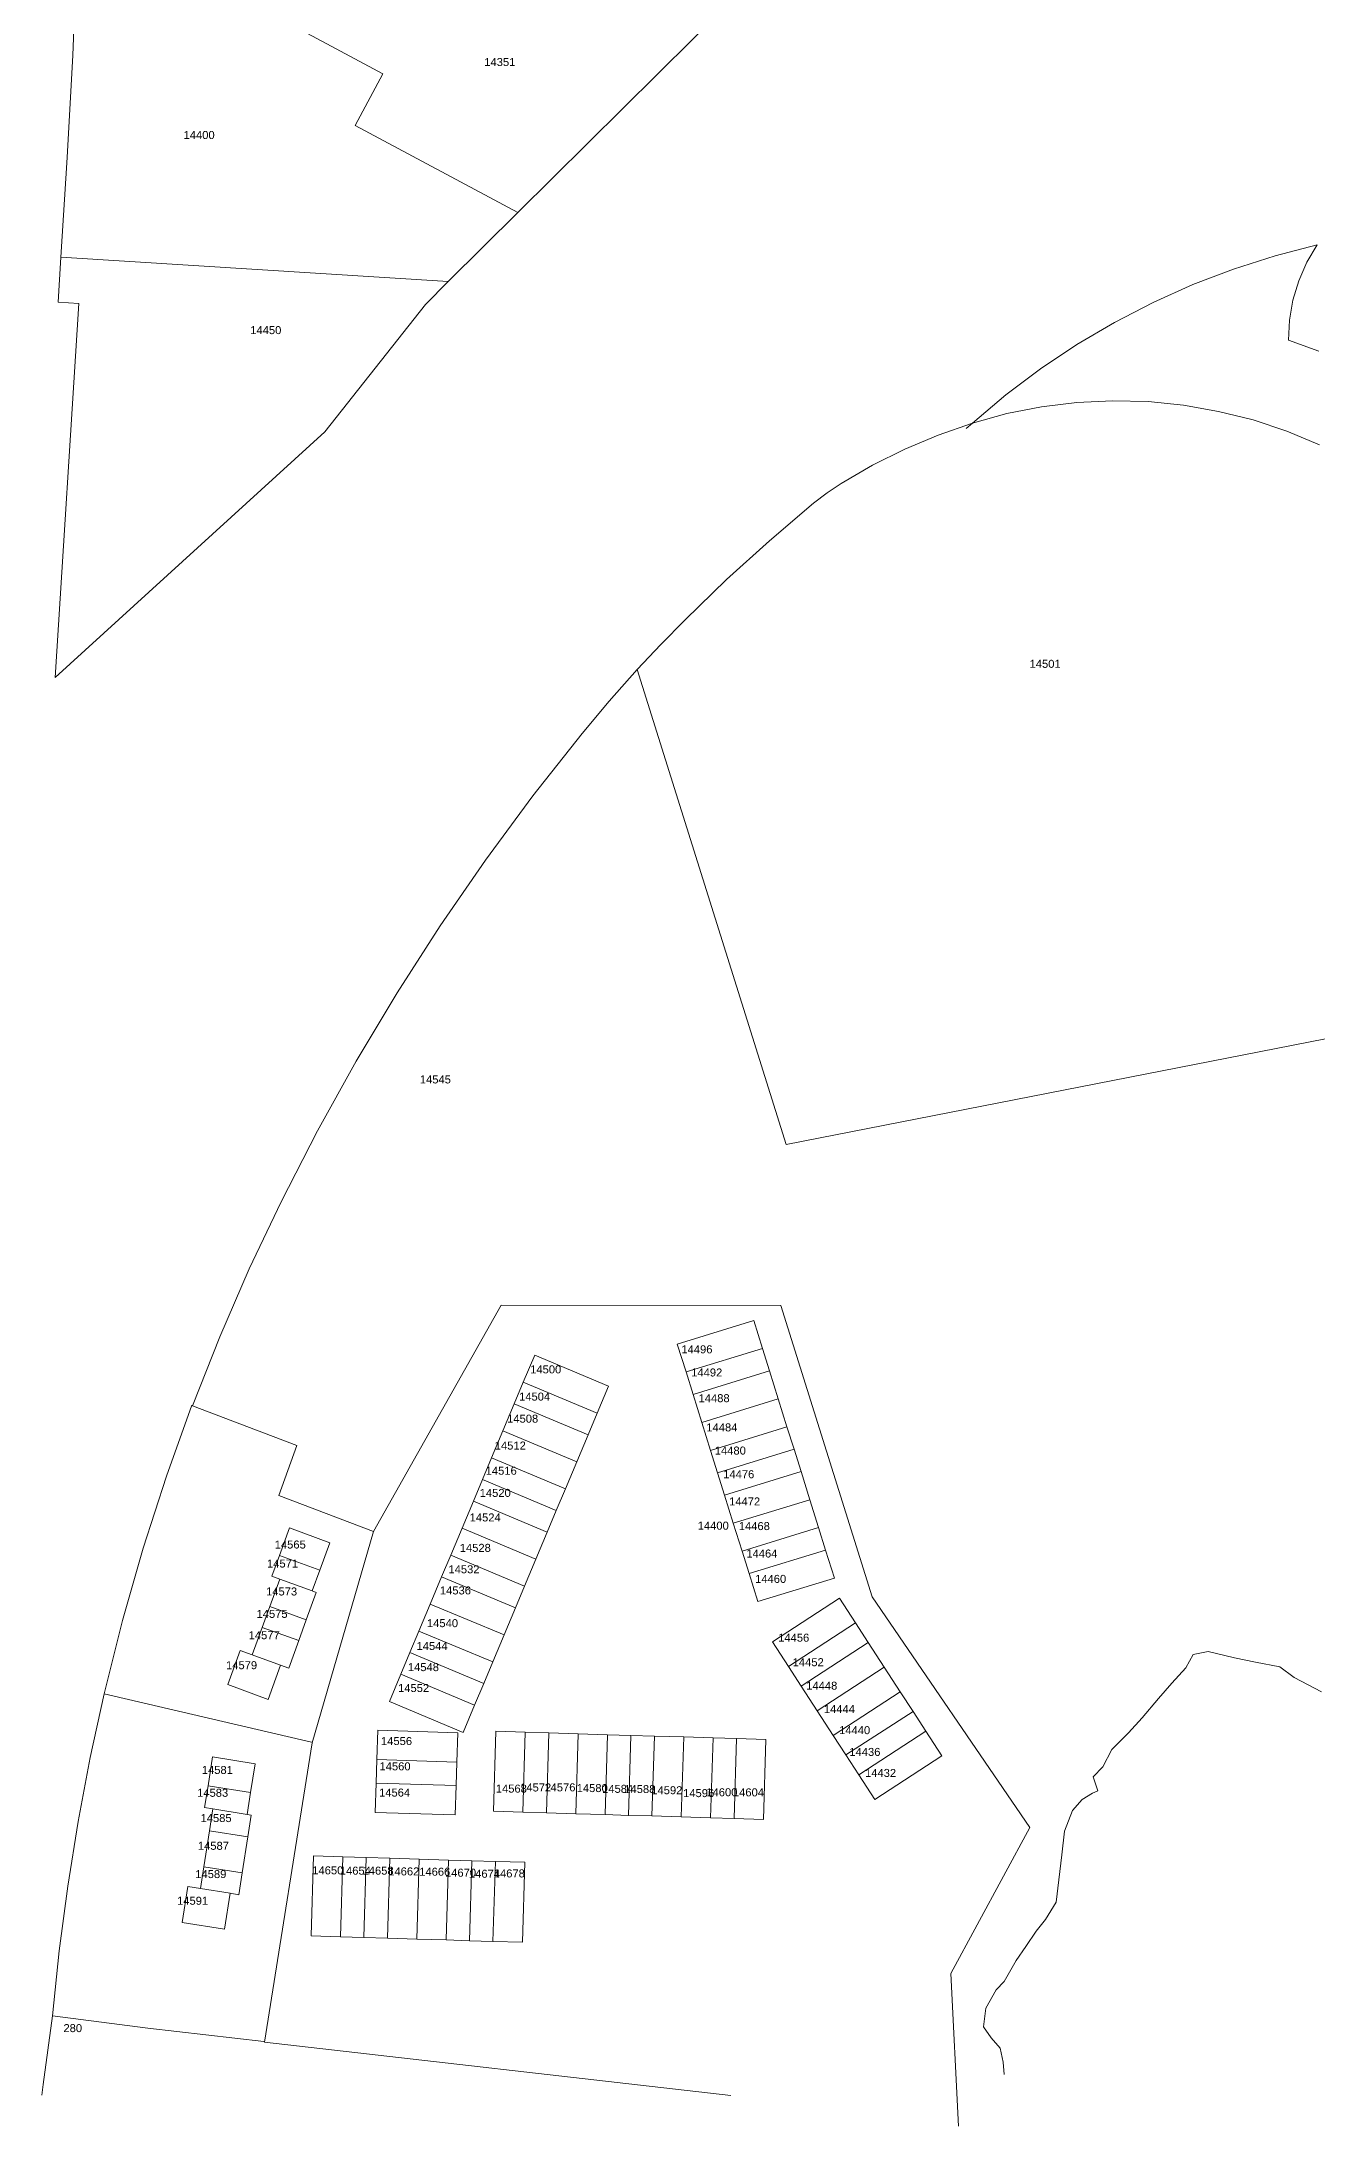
# Model space of a CAD drawing. Header units: feet. Extents: x 865220 to 5618803, y -2240498 to 1935234.
# Drawn here: x 2811113 to 2812308, y 962105 to 964059 of the extents above; entities that cross this region are included whole.
import ezdxf
from ezdxf.enums import TextEntityAlignment as Align

# ---------------------------------------------------------------- set-up
doc = ezdxf.new("R2010")
doc.units = ezdxf.units.FT
doc.header["$LTSCALE"] = 0.015
doc.header["$MEASUREMENT"] = 0
doc.layers.add('Dakota County Addresses', color=7, linetype='Continuous')
doc.layers.add('Dakota County Parcels', color=7, linetype='Continuous')
doc.styles.add('Dimensions 100', font='arial.ttf')

# ---------------------------------------------------------------- blocks, each defined once
blk = doc.blocks.new('ACMAP_ANN_TEMPLATE_Dakota County Addresses')
at = {"layer": 'Dakota County Addresses', "style": 'Dimensions 100'}
blk.add_attdef('DakotaCountyAddress', text='', height=50, dxfattribs=at).set_placement((0, 0), align=Align.CENTER)

msp = doc.modelspace()

# ---------------------------------------------------------------- linework, layer by layer
at = {"layer": 'Dakota County Parcels', "lineweight": 5}
for p, q in [((2811558.8, 963899.1), (2811755.6, 964094.3)), ((2811361.7, 964066.9), (2811432.2, 964029.2)), ((2811406.3, 963980.7), (2811432.2, 964029.2)), ((2811406.3, 963980.7), (2811558.8, 963899.1)), ((2811130.5, 963857.4), (2811136.5, 963950.7)), ((2811493.5, 963834.4), (2811558.8, 963899.1)), ((2811127.9, 963815.1), (2811130.5, 963857.4)), ((2811130.5, 963857.4), (2811493.5, 963834.4)), ((2811472, 963813), (2811493.5, 963834.4)), ((2811125, 963463.4), (2811147.3, 963813.8)), ((2811147.3, 963813.8), (2811127.9, 963815.1)), ((2811377.9, 963693.5), (2811472, 963813)), ((2812309.2, 963769.2), (2812280.9, 963779.5)), ((2811125, 963463.4), (2811377.9, 963693.5)), ((2811984.7, 963701.8), (2811978.9, 963696.6)), ((2811810.1, 963025.6), (2811670.6, 963470.7)), ((2812315.6, 963124.6), (2811810.1, 963025.6)), ((2811423.4, 962662.9), (2811543, 962874.8)), ((2811805, 962874.7), (2811543, 962874.8)), ((2811805, 962874.7), (2811804.8, 962874.7)), ((2811890.6, 962601.5), (2811805, 962874.7)), ((2811708.1, 962838.5), (2811779.8, 962860.6)), ((2811779.8, 962860.6), (2811788, 962834.3)), ((2811716.3, 962812.3), (2811708.1, 962838.5)), ((2811716.3, 962812.3), (2811788, 962834.3)), ((2811788, 962834.3), (2811794.5, 962813.3)), ((2811563.8, 962802.8), (2811574.5, 962828.1)), ((2811574.5, 962828.1), (2811643.6, 962799.1)), ((2811722.9, 962791.3), (2811716.3, 962812.3)), ((2811722.9, 962791.3), (2811794.5, 962813.3)), ((2811794.5, 962813.3), (2811802.7, 962787.1)), ((2811555.3, 962782.5), (2811563.8, 962802.8)), ((2811563.8, 962802.8), (2811633, 962773.8)), ((2811643.6, 962799.1), (2811633, 962773.8)), ((2811731.1, 962765), (2811722.9, 962791.3)), ((2811253.7, 962780.5), (2811351.6, 962743.5)), ((2811544.7, 962757.1), (2811555.3, 962782.5)), ((2811555.3, 962782.5), (2811624.5, 962753.5)), ((2811633, 962773.8), (2811624.5, 962753.5)), ((2811731.1, 962765), (2811802.7, 962787.1)), ((2811802.7, 962787.1), (2811810.9, 962760.9)), ((2811534.1, 962731.8), (2811544.7, 962757.1)), ((2811544.7, 962757.1), (2811613.9, 962728.1)), ((2811624.5, 962753.5), (2811613.9, 962728.1)), ((2811739.3, 962738.8), (2811731.1, 962765)), ((2811739.3, 962738.8), (2811810.9, 962760.9)), ((2811810.9, 962760.9), (2811817.5, 962739.9)), ((2811351.6, 962743.5), (2811334.6, 962696.5)), ((2811745.8, 962717.8), (2811739.3, 962738.8)), ((2811817.5, 962739.9), (2811745.8, 962717.8)), ((2811817.5, 962739.9), (2811824.1, 962718.9)), ((2811525.6, 962711.5), (2811534.1, 962731.8)), ((2811534.1, 962731.8), (2811603.2, 962702.8)), ((2811613.9, 962728.1), (2811603.2, 962702.8)), ((2811752.4, 962696.8), (2811745.8, 962717.8)), ((2811824.1, 962718.9), (2811752.4, 962696.8)), ((2811824.1, 962718.9), (2811832.3, 962692.6)), ((2811334.6, 962696.5), (2811423.4, 962662.9)), ((2811517, 962691.2), (2811525.6, 962711.5)), ((2811525.6, 962711.5), (2811594.7, 962682.5)), ((2811603.2, 962702.8), (2811594.7, 962682.5)), ((2811760.6, 962670.6), (2811752.4, 962696.8)), ((2811506.4, 962665.8), (2811517, 962691.2)), ((2811517, 962691.2), (2811586.2, 962662.2)), ((2811594.7, 962682.5), (2811586.2, 962662.2)), ((2811832.3, 962692.6), (2811760.6, 962670.6)), ((2811832.3, 962692.6), (2811840.5, 962666.4)), ((2811335.3, 962640.4), (2811344.6, 962666.1)), ((2811344.6, 962666.1), (2811382.5, 962652.3)), ((2811423.4, 962662.9), (2811365.8, 962464.6)), ((2811495.8, 962640.5), (2811506.4, 962665.8)), ((2811575.6, 962636.8), (2811506.4, 962665.8)), ((2811586.2, 962662.2), (2811575.6, 962636.8)), ((2811768.8, 962644.3), (2811760.6, 962670.6)), ((2811840.5, 962666.4), (2811768.8, 962644.3)), ((2811840.5, 962666.4), (2811847.1, 962645.4)), ((2811328.2, 962620.9), (2811335.3, 962640.4)), ((2811335.3, 962640.4), (2811373.1, 962626.6)), ((2811373.1, 962626.6), (2811382.5, 962652.3)), ((2811487.3, 962620.2), (2811495.8, 962640.5)), ((2811564.9, 962611.5), (2811495.8, 962640.5)), ((2811575.6, 962636.8), (2811564.9, 962611.5)), ((2811775.4, 962623.3), (2811768.8, 962644.3)), ((2811847.1, 962645.4), (2811775.4, 962623.3)), ((2811847.1, 962645.4), (2811855.3, 962619.1)), ((2811326.3, 962592.4), (2811335.7, 962618.1)), ((2811328.2, 962620.9), (2811335.7, 962618.1)), ((2811335.7, 962618.1), (2811366.1, 962607.1)), ((2811366.1, 962607.1), (2811373.1, 962626.6)), ((2811476.6, 962594.8), (2811487.3, 962620.2)), ((2811556.4, 962591.2), (2811487.3, 962620.2)), ((2811783.6, 962597.1), (2811775.4, 962623.3)), ((2811855.3, 962619.1), (2811783.6, 962597.1)), ((2811360.4, 962580), (2811369.8, 962605.7)), ((2811366.1, 962607.1), (2811369.8, 962605.7)), ((2811564.9, 962611.5), (2811556.4, 962591.2)), ((2811797.3, 962559.4), (2811860.2, 962600.2)), ((2811860.2, 962600.2), (2811875.1, 962577.1)), ((2812038.5, 962385.2), (2811890.6, 962601.5)), ((2811319.2, 962572.9), (2811326.3, 962592.4)), ((2811326.3, 962592.4), (2811360.4, 962580)), ((2811353.3, 962560.5), (2811360.4, 962580)), ((2811466, 962569.5), (2811476.6, 962594.8)), ((2811545.8, 962565.8), (2811476.6, 962594.8)), ((2811556.4, 962591.2), (2811545.8, 962565.8)), ((2811812.2, 962536.3), (2811875.1, 962577.1)), ((2811875.1, 962577.1), (2811887.1, 962558.7)), ((2811309.8, 962547.1), (2811319.2, 962572.9)), ((2811319.2, 962572.9), (2811353.3, 962560.5)), ((2811344, 962534.7), (2811353.3, 962560.5)), ((2811457.5, 962549.2), (2811466, 962569.5)), ((2811535.2, 962540.5), (2811466, 962569.5)), ((2811545.8, 962565.8), (2811535.2, 962540.5)), ((2811812.2, 962536.3), (2811797.3, 962559.4)), ((2811824.2, 962517.8), (2811887.1, 962558.7)), ((2811887.1, 962558.7), (2811902.1, 962535.6)), ((2811286.9, 962519.2), (2811298.5, 962551.2)), ((2811298.5, 962551.2), (2811309.8, 962547.1)), ((2811309.8, 962547.1), (2811336.4, 962537.4)), ((2811324.8, 962505.4), (2811336.4, 962537.4)), ((2811336.4, 962537.4), (2811344, 962534.7)), ((2811449, 962528.9), (2811457.5, 962549.2)), ((2811526.7, 962520.2), (2811457.5, 962549.2)), ((2811535.2, 962540.5), (2811526.7, 962520.2)), ((2812184.5, 962535.1), (2812191.6, 962547.5)), ((2812191.6, 962547.5), (2812205.6, 962550.2)), ((2812205.6, 962550.2), (2812230.4, 962544.5)), ((2812230.4, 962544.5), (2812249.9, 962540.3)), ((2812249.9, 962540.3), (2812272.6, 962535.8)), ((2811286.9, 962519.2), (2811324.8, 962505.4)), ((2811438.4, 962503.5), (2811449, 962528.9)), ((2811518.2, 962499.9), (2811449, 962528.9)), ((2811526.7, 962520.2), (2811518.2, 962499.9)), ((2811824.2, 962517.8), (2811812.2, 962536.3)), ((2811839.2, 962494.8), (2811824.2, 962517.8)), ((2811839.2, 962494.8), (2811902.1, 962535.6)), ((2811902.1, 962535.6), (2811917, 962512.5)), ((2812159, 962506.3), (2812171.6, 962520.7)), ((2812171.6, 962520.7), (2812184.5, 962535.1)), ((2812272.6, 962535.8), (2812286.2, 962526)), ((2812286.2, 962526), (2812311.8, 962512.6)), ((2811365.3, 962465.2), (2811171, 962510.7)), ((2811507.5, 962474.5), (2811438.4, 962503.5)), ((2811518.2, 962499.9), (2811507.5, 962474.5)), ((2811917, 962512.5), (2811854.1, 962471.7)), ((2811917, 962512.5), (2811929, 962494.1)), ((2812143.6, 962488.1), (2812159, 962506.3)), ((2811854.1, 962471.7), (2811839.2, 962494.8)), ((2811929, 962494.1), (2811866.1, 962453.3)), ((2811929, 962494.1), (2811941, 962475.6)), ((2812131, 962474), (2812143.6, 962488.1)), ((2811365.8, 962464.6), (2811321.3, 962184.2)), ((2811426.6, 962448.9), (2811427.4, 962476.4)), ((2811427.4, 962476.4), (2811502.3, 962474.2)), ((2811502.3, 962474.2), (2811501.5, 962446.7)), ((2811538.2, 962475.5), (2811535.9, 962400.5)), ((2811565.6, 962474.6), (2811538.2, 962475.5)), ((2811565.6, 962474.6), (2811563.4, 962399.7)), ((2811587.6, 962474), (2811565.6, 962474.6)), ((2811587.6, 962474), (2811585.4, 962399)), ((2811615.1, 962473.2), (2811587.6, 962474)), ((2811615.1, 962473.2), (2811612.9, 962398.2)), ((2811642.6, 962472.3), (2811615.1, 962473.2)), ((2811642.6, 962472.3), (2811640.4, 962397.4)), ((2811664.6, 962471.7), (2811642.6, 962472.3)), ((2811662.4, 962396.7), (2811664.6, 962471.7)), ((2811686.6, 962471), (2811664.6, 962471.7)), ((2811684.3, 962396.1), (2811686.6, 962471)), ((2811714.1, 962470.2), (2811686.6, 962471)), ((2811711.8, 962395.2), (2811714.1, 962470.2)), ((2811741.6, 962469.4), (2811714.1, 962470.2)), ((2811739.3, 962394.4), (2811741.6, 962469.4)), ((2811763.5, 962468.7), (2811741.6, 962469.4)), ((2811761.3, 962393.8), (2811763.5, 962468.7)), ((2811791, 962467.9), (2811763.5, 962468.7)), ((2811788.8, 962392.9), (2811791, 962467.9)), ((2811866.1, 962453.3), (2811854.1, 962471.7)), ((2811941, 962475.6), (2811878.1, 962434.8)), ((2811941, 962475.6), (2811956, 962452.6)), ((2812115.3, 962458.4), (2812131, 962474)), ((2811268.4, 962424.4), (2811272.7, 962451.5)), ((2811312.5, 962445.1), (2811272.7, 962451.5)), ((2811308.2, 962418.1), (2811312.5, 962445.1)), ((2811425.9, 962427), (2811426.6, 962448.9)), ((2811426.6, 962448.9), (2811501.5, 962446.7)), ((2811501.5, 962446.7), (2811500.9, 962424.7)), ((2811878.1, 962434.8), (2811866.1, 962453.3)), ((2811956, 962452.6), (2811893.1, 962411.7)), ((2812097.7, 962432.8), (2812106.8, 962442.3)), ((2812106.8, 962442.3), (2812115.3, 962458.4)), ((2811265.1, 962403.9), (2811268.4, 962424.4)), ((2811268.4, 962424.4), (2811308.2, 962418.1)), ((2811425.1, 962399.5), (2811425.9, 962427)), ((2811500.9, 962424.7), (2811425.9, 962427)), ((2811500.9, 962424.7), (2811500, 962397.2)), ((2811893.1, 962411.7), (2811878.1, 962434.8)), ((2812097.3, 962417.5), (2812102.2, 962419.6)), ((2812102.2, 962419.6), (2812097.7, 962432.8)), ((2811265.1, 962403.9), (2811273, 962402.7)), ((2811269.8, 962382.2), (2811273, 962402.7)), ((2811273, 962402.7), (2811305, 962397.6)), ((2811305, 962397.6), (2811308.2, 962418.1)), ((2811535.9, 962400.5), (2811563.4, 962399.7)), ((2812070.9, 962381.9), (2812078.4, 962401.3)), ((2812078.4, 962401.3), (2812087.6, 962411.4)), ((2812087.6, 962411.4), (2812097.3, 962417.5)), ((2811264.4, 962348.5), (2811269.8, 962382.2)), ((2811269.8, 962382.2), (2811305.7, 962376.5)), ((2811305, 962397.6), (2811308.9, 962397)), ((2811305.7, 962376.5), (2811308.9, 962397)), ((2811500, 962397.2), (2811425.1, 962399.5)), ((2811563.4, 962399.7), (2811585.4, 962399)), ((2811585.4, 962399), (2811612.9, 962398.2)), ((2811612.9, 962398.2), (2811640.4, 962397.4)), ((2811640.4, 962397.4), (2811662.4, 962396.7)), ((2811662.4, 962396.7), (2811684.3, 962396.1)), ((2811684.3, 962396.1), (2811711.8, 962395.2)), ((2811711.8, 962395.2), (2811739.3, 962394.4)), ((2811739.3, 962394.4), (2811761.3, 962393.8)), ((2811761.3, 962393.8), (2811788.8, 962392.9)), ((2811964.3, 962248.4), (2812038.5, 962385.2)), ((2812068.4, 962359.7), (2812070.9, 962381.9)), ((2811300.3, 962342.8), (2811305.7, 962376.5)), ((2811261.2, 962328), (2811264.4, 962348.5)), ((2811264.4, 962348.5), (2811300.3, 962342.8)), ((2811297.1, 962322.3), (2811300.3, 962342.8)), ((2811367.3, 962358.6), (2811365, 962283.6)), ((2811394.8, 962357.8), (2811367.3, 962358.6)), ((2811394.8, 962357.8), (2811392.5, 962282.8)), ((2811416.7, 962357.1), (2811394.8, 962357.8)), ((2811416.7, 962357.1), (2811414.5, 962282.2)), ((2811438.7, 962356.5), (2811416.7, 962357.1)), ((2811438.7, 962356.5), (2811436.5, 962281.5)), ((2811466.2, 962355.6), (2811438.7, 962356.5)), ((2811466.2, 962355.6), (2811464, 962280.7)), ((2811493.7, 962354.8), (2811466.2, 962355.6)), ((2811493.7, 962354.8), (2811491.5, 962279.9)), ((2811515.7, 962354.2), (2811493.7, 962354.8)), ((2811515.7, 962354.2), (2811513.5, 962279.2)), ((2811537.7, 962353.5), (2811515.7, 962354.2)), ((2811537.7, 962353.5), (2811535.4, 962278.5)), ((2811565.2, 962352.7), (2811537.7, 962353.5)), ((2811562.9, 962277.7), (2811565.2, 962352.7)), ((2812065.6, 962336.4), (2812068.4, 962359.7)), ((2811244, 962296.2), (2811249.3, 962329.9)), ((2811249.3, 962329.9), (2811261.2, 962328)), ((2811261.2, 962328), (2811289.2, 962323.6)), ((2811283.8, 962289.9), (2811289.2, 962323.6)), ((2811289.2, 962323.6), (2811297.1, 962322.3)), ((2812063, 962315.3), (2812065.6, 962336.4)), ((2812053.1, 962299.1), (2812063, 962315.3)), ((2811244, 962296.2), (2811283.8, 962289.9)), ((2811365, 962283.6), (2811392.5, 962282.8)), ((2811392.5, 962282.8), (2811414.5, 962282.2)), ((2812034.6, 962273.9), (2812044.4, 962288.2)), ((2812044.4, 962288.2), (2812053.1, 962299.1)), ((2811414.5, 962282.2), (2811436.5, 962281.5)), ((2811436.5, 962281.5), (2811464, 962280.7)), ((2811464, 962280.7), (2811491.5, 962279.9)), ((2811491.5, 962279.9), (2811513.5, 962279.2)), ((2811513.5, 962279.2), (2811535.4, 962278.5)), ((2811535.4, 962278.5), (2811562.9, 962277.7)), ((2812025.8, 962260.7), (2812034.6, 962273.9)), ((2811971.5, 962105.2), (2811964.3, 962248.4)), ((2812014.5, 962240.9), (2812025.8, 962260.7)), ((2811997.3, 962215.9), (2812006.8, 962233.2)), ((2812006.8, 962233.2), (2812014.5, 962240.9)), ((2811122.7, 962208.8), (2811212.1, 962197.3)), ((2811995.1, 962198.3), (2811997.3, 962215.9)), ((2811212.1, 962197.3), (2811320.8, 962184.8)), ((2812002.3, 962188), (2811995.1, 962198.3)), ((2812010.6, 962178.3), (2812002.3, 962188)), ((2811321.3, 962184.2), (2811758.2, 962134)), ((2812013.6, 962165.3), (2812010.6, 962178.3)), ((2812014.5, 962153.8), (2812013.6, 962165.3))]:
    msp.add_line(p, q, dxfattribs=at)
for points in [[(2811136.5, 963950.7), (2811141.8, 964046.8), (2811145.5, 964143)], [(2812307.8, 963869), (2812268.3, 963858.7), (2812229.4, 963846.2), (2812191.3, 963831.6), (2812154, 963814.9), (2812117.7, 963796.1), (2812082.6, 963775.4), (2812048.6, 963752.7), (2812015.9, 963728.2), (2811984.7, 963701.8)], [(2812307.8, 963869), (2812298.1, 963852.7), (2812290.5, 963835.3), (2812285, 963817.1), (2812281.8, 963798.4), (2812280.9, 963779.5)], [(2812310, 963681.5), (2812279.2, 963694.2), (2812247.6, 963704.7), (2812215.3, 963712.8), (2812182.4, 963718.6), (2812149.3, 963721.9), (2812115.9, 963722.7), (2812082.6, 963721.1), (2812049.5, 963717.1), (2812016.8, 963710.7), (2811984.7, 963701.8)], [(2811984.7, 963701.8), (2811952.6, 963690.6), (2811921.3, 963677.4), (2811890.9, 963662.2), (2811861.6, 963645.1)], [(2811861.6, 963645.1), (2811848.4, 963636.3), (2811835.8, 963626.6)], [(2811835.8, 963626.6), (2811794.5, 963591.5), (2811754.3, 963555.1), (2811715.4, 963517.4)], [(2811715.4, 963517.4), (2811692.7, 963494.3), (2811670.6, 963470.7)], [(2811670.6, 963470.7), (2811644.3, 963441.2), (2811619, 963410.9)], [(2811619, 963410.9), (2811572.7, 963352.3), (2811528.3, 963292.1), (2811485.9, 963230.6), (2811445.5, 963167.8), (2811407.2, 963103.6), (2811370.9, 963038.3), (2811336.8, 962971.8)], [(2811336.8, 962971.8), (2811307, 962909), (2811279.3, 962845.2), (2811253.7, 962780.5)], [(2811253.3, 962781.1), (2811229.4, 962714.6), (2811207.7, 962647.2), (2811188.3, 962579.2), (2811171, 962510.7)], [(2811171, 962510.7), (2811157.9, 962450.9), (2811146.6, 962390.8), (2811136.9, 962330.3), (2811129, 962269.7), (2811122.7, 962208.8)], [(2811112.5, 962134.5), (2811113.9, 962144.5), (2811122.7, 962208.8)]]:
    msp.add_lwpolyline(points, dxfattribs=at)

# ---------------------------------------------------------------- block references
at = {"layer": 'Dakota County Addresses', "lineweight": 5, "xscale": 0.15, "yscale": 0.15, "zscale": 0.15}
for p, values in [((2811541.8, 964036.5), {'DakotaCountyAddress': '14351'}), ((2811260, 963968.1), {'DakotaCountyAddress': '14400'}), ((2811322.5, 963785.2), {'DakotaCountyAddress': '14450'}), ((2812052.8, 963472.4), {'DakotaCountyAddress': '14501'}), ((2811481.4, 963082.8), {'DakotaCountyAddress': '14545'}), ((2811726.5, 962829.8), {'DakotaCountyAddress': '14496'}), ((2811584.8, 962811), {'DakotaCountyAddress': '14500'}), ((2811735.7, 962808.1), {'DakotaCountyAddress': '14492'}), ((2811574.4, 962785.5), {'DakotaCountyAddress': '14504'}), ((2811742.6, 962784), {'DakotaCountyAddress': '14488'}), ((2811563.2, 962764.8), {'DakotaCountyAddress': '14508'}), ((2811749.9, 962756.6), {'DakotaCountyAddress': '14484'}), ((2811551.6, 962739.6), {'DakotaCountyAddress': '14512'}), ((2811757.8, 962734.9), {'DakotaCountyAddress': '14480'}), ((2811543.1, 962716), {'DakotaCountyAddress': '14516'}), ((2811765.7, 962712.7), {'DakotaCountyAddress': '14476'}), ((2811537.5, 962695.2), {'DakotaCountyAddress': '14520'}), ((2811771.2, 962687.2), {'DakotaCountyAddress': '14472'}), ((2811528.1, 962672.2), {'DakotaCountyAddress': '14524'}), ((2811345.4, 962646.8), {'DakotaCountyAddress': '14565'}), ((2811741.8, 962664.5), {'DakotaCountyAddress': '14400'}), ((2811780.3, 962664.1), {'DakotaCountyAddress': '14468'}), ((2811338.2, 962629), {'DakotaCountyAddress': '14571'}), ((2811518.8, 962643.7), {'DakotaCountyAddress': '14528'}), ((2811787.4, 962638.4), {'DakotaCountyAddress': '14464'}), ((2811508.2, 962623.6), {'DakotaCountyAddress': '14532'}), ((2811795.6, 962614.6), {'DakotaCountyAddress': '14460'}), ((2811337.3, 962602.8), {'DakotaCountyAddress': '14573'}), ((2811500.2, 962603.8), {'DakotaCountyAddress': '14536'}), ((2811328.4, 962581.8), {'DakotaCountyAddress': '14575'}), ((2811488.1, 962573.1), {'DakotaCountyAddress': '14540'}), ((2811321, 962561.8), {'DakotaCountyAddress': '14577'}), ((2811478.3, 962551.7), {'DakotaCountyAddress': '14544'}), ((2811817.2, 962559.5), {'DakotaCountyAddress': '14456'}), ((2811299.8, 962533.7), {'DakotaCountyAddress': '14579'}), ((2811470.2, 962531.9), {'DakotaCountyAddress': '14548'}), ((2811830.8, 962536.5), {'DakotaCountyAddress': '14452'}), ((2811461, 962512.3), {'DakotaCountyAddress': '14552'}), ((2811843.5, 962514.5), {'DakotaCountyAddress': '14448'}), ((2811860, 962492.6), {'DakotaCountyAddress': '14444'}), ((2811874.3, 962472.8), {'DakotaCountyAddress': '14440'}), ((2811445, 962462.6), {'DakotaCountyAddress': '14556'}), ((2811883.9, 962452.4), {'DakotaCountyAddress': '14436'}), ((2811277.1, 962435.5), {'DakotaCountyAddress': '14581'}), ((2811443.6, 962438.9), {'DakotaCountyAddress': '14560'}), ((2811898.6, 962432.7), {'DakotaCountyAddress': '14432'}), ((2811272.7, 962414.1), {'DakotaCountyAddress': '14583'}), ((2811443.2, 962414.3), {'DakotaCountyAddress': '14564'}), ((2811552.6, 962418), {'DakotaCountyAddress': '14568'}), ((2811575.4, 962419.1), {'DakotaCountyAddress': '14572'}), ((2811598.1, 962419.2), {'DakotaCountyAddress': '14576'}), ((2811628.4, 962418.5), {'DakotaCountyAddress': '14580'}), ((2811652.2, 962417.8), {'DakotaCountyAddress': '14584'}), ((2811673, 962417.6), {'DakotaCountyAddress': '14588'}), ((2811698.3, 962416.5), {'DakotaCountyAddress': '14592'}), ((2811728.1, 962413.8), {'DakotaCountyAddress': '14596'}), ((2811749.9, 962414.6), {'DakotaCountyAddress': '14600'}), ((2811774.8, 962414.5), {'DakotaCountyAddress': '14604'}), ((2811275.9, 962390.4), {'DakotaCountyAddress': '14585'}), ((2811273.4, 962364.4), {'DakotaCountyAddress': '14587'}), ((2811271, 962337.9), {'DakotaCountyAddress': '14589'}), ((2811380.6, 962341.4), {'DakotaCountyAddress': '14650'}), ((2811406.4, 962341.1), {'DakotaCountyAddress': '14654'}), ((2811427.7, 962341.1), {'DakotaCountyAddress': '14658'}), ((2811451.8, 962340.4), {'DakotaCountyAddress': '14662'}), ((2811480.8, 962340.1), {'DakotaCountyAddress': '14666'}), ((2811505, 962339.2), {'DakotaCountyAddress': '14670'}), ((2811527.4, 962338.2), {'DakotaCountyAddress': '14674'}), ((2811550.7, 962338.5), {'DakotaCountyAddress': '14678'}), ((2811253.9, 962312.9), {'DakotaCountyAddress': '14591'}), ((2811141.6, 962193.5), {'DakotaCountyAddress': '280'})]:
    msp.add_blockref('ACMAP_ANN_TEMPLATE_Dakota County Addresses', p, dxfattribs=at).add_auto_attribs(values)

doc.saveas('drawing.dxf')
